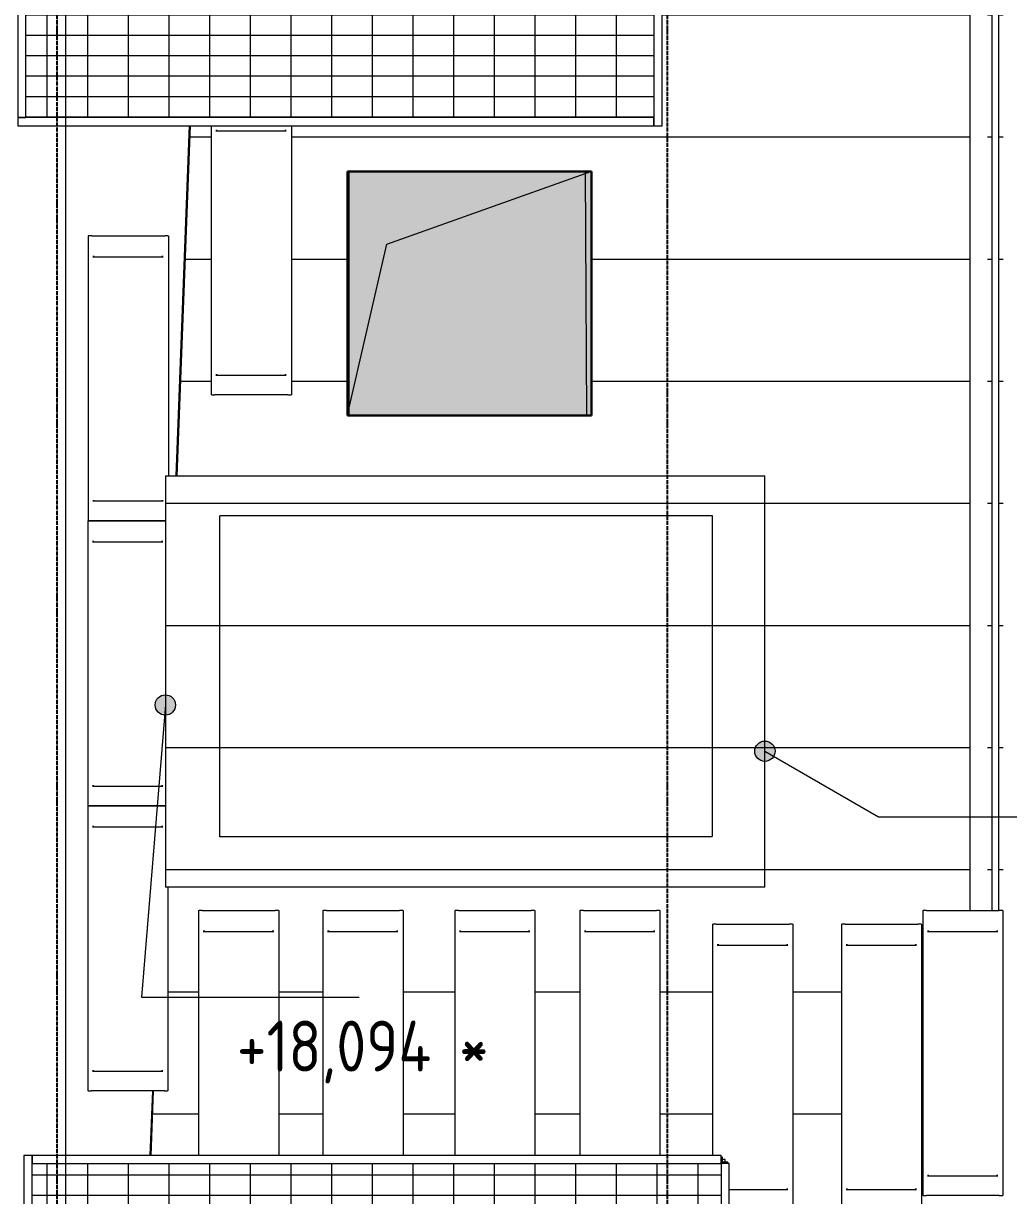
# Model space of a CAD drawing. Header units: millimetres. Extents: x -33838 to 476301, y -41806 to 120107.
# Drawn here: x 464603 to 469445, y 28995 to 34754 of the extents above; entities that cross this region are included whole.
import ezdxf

# ---------------------------------------------------------------- set-up
doc = ezdxf.new("R2010")
doc.units = ezdxf.units.MM
doc.linetypes.add('ADSK_Линия сетки', pattern=[25, 20, -2.5, 0, -2.5])
doc.linetypes.add('ADSK_Штриховая_ш3 п1_5', pattern=[4.5, 3, -1.5])
for name, color, linetype, lineweight in [('0_АР', 8, 'Continuous', 20), ('Антураж', 7, 'Continuous', 18), ('Ограждение', 251, 'Continuous', 18)]:
    doc.layers.add(name, color=color, linetype=linetype, lineweight=lineweight)
doc.layers.add('Обобщенные модели', color=5, linetype='Continuous', lineweight=18, true_color=0x0000ff)
doc.styles.add('GOST Common_1', font='GOST Common_0.ttf', dxfattribs={"width": 0.9, "height": 200})
pattern_1 = [(0, (418918.58, -4.21), (0, 100), []), (90, (418918.58, -4.21), (-200, 1e-14), [])]

# ---------------------------------------------------------------- blocks, each defined once
blk = doc.blocks.new('Planka_konka_K1 - Кровля - Планка конька К1-2963682-План кровли АР копия 1')
at = {"layer": 'Обобщенные модели'}
for p, q in [((12650, 125.1), (4430.2, 125.1)), ((12650, 17), (4430.2, 17)), ((4430.2, -17), (12650, -17))]:
    blk.add_line(p, q, dxfattribs=at)
blk = doc.blocks.new('Construction_Roof-Accessories_Lindab_KO - Construction_Roof-Accessories_Lindab_KO-4209799-План кровли АР копия 1')
at = {"layer": 'Обобщенные модели', "lineweight": 9}
for p, q in [((46637.3, 33031.7), (46630.3, 33031.7)), ((46630.3, 33030.5), (46976.4, 33030.5)), ((46976.4, 33031.7), (46969.6, 33031.7))]:
    blk.add_line(p, q, dxfattribs=at)
blk = doc.blocks.new('Construction_Roof-Accessories_Lindab_BR - Construction_Roof-Accessories_Lindab_BR-4209801-План кровли АР копия 1')
at = {"layer": 'Обобщенные модели', "lineweight": 9}
for p, q in [((46607.4, 34256.2), (46607.4, 32933.2)), ((47001.5, 34256), (47001.5, 32933.2)), ((46609.6, 32933.2), (46607.4, 32933.2)), ((46609.6, 32933.2), (46625.2, 32933.2)), ((46628, 32933.2), (46625.2, 32933.2)), ((46634.8, 32933.2), (46628, 32933.2)), ((46972.1, 32933.2), (46634.8, 32933.2)), ((46979.2, 32933.2), (46972.1, 32933.2)), ((46983.8, 32933.2), (46979.2, 32933.2)), ((46983.8, 32933.2), (46999.6, 32933.2)), ((47001.5, 32933.2), (46999.6, 32933.2))]:
    blk.add_line(p, q, dxfattribs=at)
blk = doc.blocks.new('Construction_Roof-Accessories_Lindab_BR - Construction_Roof-Accessories_Lindab_BR-V32-План кровли АР копия 1')
at = {"layer": 'Обобщенные модели', "lineweight": 9}
for p, q in [((46000.6, 32314), (46002.8, 32314)), ((46000.6, 32314), (46000.6, 30914)), ((46018.4, 32314), (46002.8, 32314)), ((46018.4, 32314), (46021.2, 32314)), ((46021.2, 32314), (46028, 32314)), ((46028, 32314), (46365.3, 32314)), ((46365.3, 32314), (46372.4, 32314)), ((46372.4, 32314), (46377, 32314)), ((46381.8, 32314), (46377, 32314)), ((46002.8, 30914), (46000.6, 30914)), ((46002.8, 30914), (46018.4, 30914)), ((46021.2, 30914), (46018.4, 30914)), ((46028, 30914), (46021.2, 30914)), ((46365.3, 30914), (46028, 30914)), ((46372.4, 30914), (46365.3, 30914)), ((46377, 30914), (46372.4, 30914)), ((46377, 30914), (46381.8, 30914))]:
    blk.add_line(p, q, dxfattribs=at)
blk = doc.blocks.new('Construction_Roof-Accessories_Lindab_BR - Construction_Roof-Accessories_Lindab_BR-V33-План кровли АР копия 1')
at = {"layer": 'Обобщенные модели', "lineweight": 9}
for p, q in [((46002.5, 33714.6), (46004.6, 33714.6)), ((46002.5, 33714.6), (46002.5, 32314.6)), ((46020.3, 33714.6), (46004.6, 33714.6)), ((46020.3, 33714.6), (46023.1, 33714.6)), ((46023.1, 33714.6), (46029.9, 33714.6)), ((46029.9, 33714.6), (46367.2, 33714.6)), ((46367.2, 33714.6), (46374.3, 33714.6)), ((46374.3, 33714.6), (46378.9, 33714.6)), ((46394.7, 33714.6), (46378.9, 33714.6)), ((46394.7, 33714.6), (46396.6, 33714.6)), ((46396.6, 33714.6), (46396.6, 32535)), ((46004.6, 32314.6), (46002.5, 32314.6)), ((46004.6, 32314.6), (46020.3, 32314.6)), ((46023.1, 32314.6), (46020.3, 32314.6)), ((46029.9, 32314.6), (46023.1, 32314.6)), ((46367.2, 32314.6), (46029.9, 32314.6)), ((46374.3, 32314.6), (46367.2, 32314.6)), ((46378.9, 32314.6), (46374.3, 32314.6)), ((46378.9, 32314.6), (46381.8, 32314.6))]:
    blk.add_line(p, q, dxfattribs=at)
blk = doc.blocks.new('Construction_Roof-Accessories_Lindab_BR - Construction_Roof-Accessories_Lindab_BR-V34-План кровли АР копия 1')
at = {"layer": 'Обобщенные модели', "lineweight": 9}
for p, q in [((46000.6, 30913.3), (46002.8, 30913.3)), ((46000.6, 30913.3), (46000.6, 29513.3)), ((46018.4, 30913.3), (46002.8, 30913.3)), ((46018.4, 30913.3), (46021.2, 30913.3)), ((46021.2, 30913.3), (46028, 30913.3)), ((46028, 30913.3), (46365.3, 30913.3)), ((46365.3, 30913.3), (46372.4, 30913.3)), ((46372.4, 30913.3), (46377, 30913.3)), ((46381.8, 30913.3), (46377, 30913.3)), ((46394.7, 30515), (46394.7, 29513.3)), ((46002.8, 29513.3), (46000.6, 29513.3)), ((46002.8, 29513.3), (46018.4, 29513.3)), ((46021.2, 29513.3), (46018.4, 29513.3)), ((46028, 29513.3), (46021.2, 29513.3)), ((46365.3, 29513.3), (46028, 29513.3)), ((46372.4, 29513.3), (46365.3, 29513.3)), ((46377, 29513.3), (46372.4, 29513.3)), ((46377, 29513.3), (46392.8, 29513.3)), ((46394.7, 29513.3), (46392.8, 29513.3))]:
    blk.add_line(p, q, dxfattribs=at)
blk = doc.blocks.new('Construction_Roof-Accessories_Lindab_BR - Construction_Roof-Accessories_Lindab_BR-V35-План кровли АР копия 1')
at = {"layer": 'Обобщенные модели', "lineweight": 9}
for p, q in [((47156.4, 30398.9), (47158.5, 30398.9)), ((47156.4, 30398.9), (47156.4, 29195.8)), ((47174.2, 30398.9), (47158.5, 30398.9)), ((47174.2, 30398.9), (47177, 30398.9)), ((47177, 30398.9), (47183.8, 30398.9)), ((47183.8, 30398.9), (47521.1, 30398.9)), ((47521.1, 30398.9), (47528.2, 30398.9)), ((47528.2, 30398.9), (47532.8, 30398.9)), ((47548.6, 30398.9), (47532.8, 30398.9)), ((47548.6, 30398.9), (47550.5, 30398.9)), ((47550.5, 30398.9), (47550.5, 29195.8))]:
    blk.add_line(p, q, dxfattribs=at)
blk = doc.blocks.new('Construction_Roof-Accessories_Lindab_BR - Construction_Roof-Accessories_Lindab_BR-V36-План кровли АР копия 1')
at = {"layer": 'Обобщенные модели', "lineweight": 9}
for p, q in [((47804.3, 30398.9), (47806.5, 30398.9)), ((47804.3, 30398.9), (47804.3, 29195.8)), ((47822.1, 30398.9), (47806.5, 30398.9)), ((47822.1, 30398.9), (47824.9, 30398.9)), ((47824.9, 30398.9), (47831.7, 30398.9)), ((47831.7, 30398.9), (48169, 30398.9)), ((48169, 30398.9), (48176.1, 30398.9)), ((48176.1, 30398.9), (48180.7, 30398.9)), ((48196.5, 30398.9), (48180.7, 30398.9)), ((48196.5, 30398.9), (48198.4, 30398.9)), ((48198.4, 30398.9), (48198.4, 29195.6))]:
    blk.add_line(p, q, dxfattribs=at)
blk = doc.blocks.new('Construction_Roof-Accessories_Lindab_BR - Construction_Roof-Accessories_Lindab_BR-V37-План кровли АР копия 1')
at = {"layer": 'Обобщенные модели', "lineweight": 9}
for p, q in [((48419.1, 30398.9), (48421.2, 30398.9)), ((48419.1, 30398.9), (48419.1, 29195.6)), ((48436.9, 30398.9), (48421.2, 30398.9)), ((48436.9, 30398.9), (48439.7, 30398.9)), ((48439.7, 30398.9), (48446.5, 30398.9)), ((48446.5, 30398.9), (48783.8, 30398.9)), ((48783.8, 30398.9), (48790.9, 30398.9)), ((48790.9, 30398.9), (48795.5, 30398.9)), ((48811.3, 30398.9), (48795.5, 30398.9)), ((48811.3, 30398.9), (48813.2, 30398.9)), ((48813.2, 30398.9), (48813.2, 29195.7))]:
    blk.add_line(p, q, dxfattribs=at)
blk = doc.blocks.new('Construction_Roof-Accessories_Lindab_KO - Construction_Roof-Accessories_Lindab_KO-V38-План кровли АР копия 1')
at = {"layer": 'Обобщенные модели', "lineweight": 9}
for p, q in [((49153.6, 29029.3), (49441.1, 29029.3)), ((49441.1, 29030.4), (49434.3, 29030.4))]:
    blk.add_line(p, q, dxfattribs=at)
blk = doc.blocks.new('Construction_Roof-Accessories_Lindab_BR - Construction_Roof-Accessories_Lindab_BR-V39-План кровли АР копия 1')
at = {"layer": 'Обобщенные модели', "lineweight": 9}
for p, q in [((49072.1, 30332), (49074.2, 30332)), ((49072.1, 30332), (49072.1, 29195.7)), ((49089.9, 30332), (49074.2, 30332)), ((49089.9, 30332), (49092.7, 30332)), ((49092.7, 30332), (49099.5, 30332)), ((49099.5, 30332), (49436.8, 30332)), ((49436.8, 30332), (49443.9, 30332)), ((49443.9, 30332), (49448.5, 30332)), ((49464.3, 30332), (49448.5, 30332)), ((49464.3, 30332), (49466.2, 30332)), ((49466.2, 30332), (49466.2, 28932)), ((49436.8, 28932), (49153.6, 28932)), ((49443.9, 28932), (49436.8, 28932)), ((49448.5, 28932), (49443.9, 28932)), ((49448.5, 28932), (49464.3, 28932)), ((49466.2, 28932), (49464.3, 28932))]:
    blk.add_line(p, q, dxfattribs=at)
blk = doc.blocks.new('Антураж 5 - Антураж 5-5657084-План кровли АР копия 1')
at = {"layer": 'Антураж'}
for p, q in [((46435.3, 32535), (46501, 34256.2)), ((46503.4, 34256.2), (46437.7, 32535)), ((46307.7, 29195.8), (46319.9, 29513.3)), ((46322.3, 29513.3), (46310.1, 29195.8))]:
    blk.add_line(p, q, dxfattribs=at)
blk = doc.blocks.new('Ограждение - Ограждение-5946517-План кровли АР копия 1')
at = {"layer": 'Ограждение'}
for p, q in [((45686.6, 29195.8), (45686.6, 22139.5)), ((45726.6, 29195.8), (45686.6, 29195.8)), ((49113.6, 29195.8), (45726.6, 29195.8)), ((45726.6, 22139.5), (45726.6, 29195.8)), ((45726.6, 29195.8), (45726.6, 29155.8)), ((45726.6, 29155.8), (49113.6, 29155.8)), ((49113.6, 29155.8), (49113.6, 29195.8)), ((49121.1, 29188.3), (49113.6, 29188.3)), ((49113.6, 29163.3), (49121.1, 29163.3)), ((49113.6, 29155.8), (49113.6, 22099.5)), ((49153.6, 29155.8), (49113.6, 29155.8)), ((49121.1, 29163.3), (49121.1, 29188.3)), ((49121.1, 29163.3), (49121.1, 29155.8)), ((49146.1, 29163.3), (49121.1, 29163.3)), ((49146.1, 29155.8), (49146.1, 29163.3)), ((49153.6, 22099.5), (49153.6, 29155.8))]:
    blk.add_line(p, q, dxfattribs=at)
blk = doc.blocks.new('Ограждение - Ограждение-5947191-План кровли АР копия 1')
at = {"layer": 'Ограждение'}
for p, q in [((45655.9, 38524.7), (45655.9, 34296)), ((45695.9, 38524.7), (45655.9, 38524.7)), ((48783.1, 38524.7), (45695.9, 38524.7)), ((45695.9, 34296), (45695.9, 38524.7)), ((45695.9, 38524.7), (45695.9, 38484.7)), ((45695.9, 38484.7), (48783.1, 38484.7)), ((48783.1, 38484.7), (48783.1, 38524.7)), ((48790.6, 38517.2), (48783.1, 38517.2)), ((48783.1, 38492.2), (48790.6, 38492.2)), ((48783.1, 38484.7), (48783.1, 34256)), ((48823.1, 38484.7), (48783.1, 38484.7)), ((48790.6, 38492.2), (48790.6, 38517.2)), ((48790.6, 38492.2), (48790.6, 38484.7)), ((48815.6, 38492.2), (48790.6, 38492.2)), ((48815.6, 38484.7), (48815.6, 38492.2)), ((48823.1, 34256), (48823.1, 38484.7)), ((48783.1, 34296), (45655.9, 34296)), ((45655.9, 34296), (45695.9, 34296)), ((45655.9, 34296), (45655.9, 34256)), ((48783.1, 34256), (48783.1, 34296)), ((45655.9, 34256), (48783.1, 34256)), ((48783.1, 34256), (48823.1, 34256))]:
    blk.add_line(p, q, dxfattribs=at)
blk = doc.blocks.new('Construction_Roof-Accessories_Lindab_BR - Construction_Roof-Accessories_Lindab_BR-V94-План кровли АР копия 1')
at = {"layer": 'Обобщенные модели', "lineweight": 9}
for p, q in [((50104.5, 30398.9), (50106.7, 30398.9)), ((50104.5, 30398.9), (50104.5, 28998.9)), ((50122.4, 30398.9), (50106.7, 30398.9)), ((50122.4, 30398.9), (50125.2, 30398.9)), ((50125.2, 30398.9), (50131.9, 30398.9)), ((50131.9, 30398.9), (50469.3, 30398.9)), ((50469.3, 30398.9), (50476.4, 30398.9)), ((50476.4, 30398.9), (50481, 30398.9)), ((50496.8, 30398.9), (50481, 30398.9)), ((50496.8, 30398.9), (50498.7, 30398.9)), ((50498.7, 30398.9), (50498.7, 28998.9)), ((50106.7, 28998.9), (50104.5, 28998.9)), ((50106.7, 28998.9), (50122.4, 28998.9)), ((50125.2, 28998.9), (50122.4, 28998.9)), ((50131.9, 28998.9), (50125.2, 28998.9)), ((50469.3, 28998.9), (50131.9, 28998.9)), ((50476.4, 28998.9), (50469.3, 28998.9)), ((50481, 28998.9), (50476.4, 28998.9)), ((50481, 28998.9), (50496.8, 28998.9)), ((50498.7, 28998.9), (50496.8, 28998.9))]:
    blk.add_line(p, q, dxfattribs=at)
blk = doc.blocks.new('Construction_Roof-Accessories_Lindab_BR - Construction_Roof-Accessories_Lindab_BR-V98-План кровли АР копия 1')
at = {"layer": 'Обобщенные модели', "lineweight": 9}
for p, q in [((49704.7, 30332), (49706.9, 30332)), ((49704.7, 30332), (49704.7, 28932)), ((49722.6, 30332), (49706.9, 30332)), ((49722.6, 30332), (49725.3, 30332)), ((49725.3, 30332), (49732.1, 30332)), ((49732.1, 30332), (50069.4, 30332)), ((50069.4, 30332), (50076.5, 30332)), ((50076.5, 30332), (50081.1, 30332)), ((50096.9, 30332), (50081.1, 30332)), ((50096.9, 30332), (50098.9, 30332)), ((50098.9, 30332), (50098.9, 28932)), ((49706.9, 28932), (49704.7, 28932)), ((49706.9, 28932), (49722.6, 28932)), ((49725.3, 28932), (49722.6, 28932)), ((49732.1, 28932), (49725.3, 28932)), ((50069.4, 28932), (49732.1, 28932)), ((50076.5, 28932), (50069.4, 28932)), ((50081.1, 28932), (50076.5, 28932)), ((50081.1, 28932), (50096.9, 28932)), ((50098.9, 28932), (50096.9, 28932))]:
    blk.add_line(p, q, dxfattribs=at)

msp = doc.modelspace()

# ---------------------------------------------------------------- hatches: boundary and pattern name
at = {"layer": '0_АР'}
h = msp.add_hatch(dxfattribs=at)
h.set_pattern_fill('FP_25', color=256, style=0, pattern_type=2)
h.set_pattern_definition([(0, (429068.53, -4.2), (0, 600), [])])
h.paths.add_polyline_path([(469363.63583, 13612.01758), (469363.63583, 28994.71225), (469341.34107, 28994.71225), (469341.34107, 13643.9445)])
h.paths.add_polyline_path([(469255.57118, 13766.77012), (469255.57118, 28994.71225), (469023.12839, 28994.71225), (469023.12839, 30394.71225), (469255.57118, 30394.71225), (469255.57118, 38614.5207), (469306.96402, 38614.5207), (465212.19892, 42518.74982), (465328.53306, 39472.59974), (466098.95424, 39472.08747), (466101.5047, 39468.19252), (466101.5047, 39446.19603), (466097.09963, 39442.59974), (465968.86753, 39442.59974), (465968.86753, 39018.74266), (465945.8357, 39018.74266), (465945.8357, 39442.59974), (465613.01408, 39442.59974), (465613.01408, 39018.74266), (465589.98225, 39018.74266), (465589.98225, 39442.59974), (465329.67878, 39442.59974), (465345.8881, 39018.16684), (466098.95328, 39017.65572), (466101.5047, 39014.57056), (466101.5047, 38991.76312), (466097.09963, 38988.16684), (465347.03382, 38988.16684), (465364.89658, 38520.43948), (466903.85972, 38520.43948), (466903.85972, 39440.38713), (467297.9996, 39440.38713), (467297.9996, 38520.43948), (467560.2574, 38520.43948), (467560.2574, 39440.38713), (467954.39728, 39440.38713), (467954.39728, 38040.38713), (467741.69713, 38040.38713), (467741.01565, 34251.79107), (465920.11494, 34251.79107), (465920.11494, 32928.95409), (465525.97507, 32928.95409), (465525.97507, 34251.79107), (465421.9722, 34251.79107), (465356.24767, 32530.82781), (468247.66427, 32530.82781), (468247.66427, 30510.82781), (465313.31955, 30510.82781), (465313.31955, 29509.132), (465240.84746, 29509.132), (465228.71865, 29191.54533), (465463.91415, 29191.54533), (465463.91415, 30394.71225), (465858.05402, 30394.71225), (465858.05402, 29191.54533), (466074.95243, 29191.54533), (466074.95243, 30394.71225), (466469.09231, 30394.71225), (466469.09231, 29191.54533), (466722.88565, 29191.54533), (466722.88565, 30394.71225), (467117.02552, 30394.71225), (467117.02552, 29191.54533), (467337.66695, 29191.54533), (467337.66695, 30394.71225), (467731.80682, 30394.71225), (467731.80682, 29191.54533), (467990.6684, 29191.54533), (467990.6684, 30327.73775), (468384.80828, 30327.73775), (468384.80828, 28927.73775), (468072.18687, 28927.73775), (468071.50538, 22095.29003), (465408.7513, 22095.29003), (465517.74179, 19241.42954), (465515.35447, 19241.42954), (465428.98543, 19246.58109), (469232.01543, 13800.50282)])
h.paths.add_polyline_path([(467088.14798, 20765.78713), (465985.30122, 20765.78713), (465985.30122, 21865.53976), (467088.14798, 21865.53976), (467088.14798, 21134.43474)])
h.paths.add_polyline_path([(464338.58366, 20808.07636), (464069.62428, 27839.67601), (464022.86139, 27839.67601), (463978.92555, 27850.64079), (463979.46083, 27836.62488), (463997.27182, 27837.36309), (464063.73218, 27837.14597), (464331.80549, 20817.78295), (464337.7552, 20809.26275)])
h.paths.add_polyline_path([(468257.3404, 21546.30484), (467484.16764, 21546.81595), (467480.95701, 21550.69824), (467479.10335, 21557.42255), (467479.10335, 21565.18713), (467480.95701, 21571.91144), (467484.16764, 21575.79373), (467486.0213, 21576.30484), (467547.05083, 21576.30484), (467547.05083, 22000.73775), (467484.16764, 22001.24886), (467480.95701, 22005.13115), (467479.10335, 22011.85546), (467479.10335, 22019.62003), (467480.95701, 22026.34435), (467484.16764, 22030.22663), (467486.0213, 22030.73775), (469122.16488, 22030.22663), (469125.37551, 22026.34435), (469127.46886, 22015.70373), (469125.37551, 22005.13115), (469120.31123, 22000.73775), (468992.07913, 22000.73775), (468992.07913, 21576.88066), (468969.0473, 21576.88066), (468969.0473, 22000.73775), (468636.22568, 22000.73775), (468636.22568, 21576.88066), (468613.19385, 21576.88066), (468613.19385, 22000.73775), (468280.37223, 22000.73775), (468280.37223, 21576.88066), (468257.3404, 21576.88066), (468257.3404, 22000.73775), (467924.51877, 22000.73775), (467924.51877, 21577.73775), (467901.48695, 21577.73775), (467901.48695, 22000.73775), (467570.08266, 22000.73775), (467570.08266, 21576.30484), (469122.16488, 21575.79373), (469125.37551, 21571.91144), (469127.46886, 21561.27082), (469125.37551, 21550.69824), (469120.31123, 21546.30484), (468274.91341, 21546.30484)])
h.paths.add_polyline_path([(469198.14798, 26655.78713), (468329.51138, 26656.14154), (468329.51138, 28042.39728), (469198.14798, 28042.39728), (469198.14798, 26750.43299)])
h.paths.add_polyline_path([(463979.11188, 28155.13676), (464011.44763, 28163.5356), (463979.46083, 28164.27381), (463979.35969, 28161.62553)])
h.paths.add_polyline_path([(464070.24458, 28166.50019), (464355.60628, 35639.18369), (464205.4366, 39571.30019), (464205.4366, 39540.78713), (464200.19444, 39540.78713), (464349.21089, 35638.86732), (464063.83711, 28166.50019), (464069.82785, 28166.50019)])
h.paths.add_polyline_path([(468643.9164, 28927.73775), (468623.29676, 28927.73775), (468623.29676, 30327.73775), (469017.43664, 30327.73775), (469017.43664, 28927.73775), (468644.25577, 28927.73775)])
h.paths.add_polyline_path([(469363.63583, 30394.71225), (469363.63583, 38560.48591), (469341.34107, 38581.74326), (469341.34107, 30394.71225)])
h.paths.add_polyline_path([(465300.4423, 30909.132), (465300.4423, 30909.74922), (465298.74645, 30909.132)])
h.paths.add_polyline_path([(466203.14798, 32827.24465), (466203.14798, 34025.78713), (467395.64331, 34025.78713), (467395.64331, 32827.24465), (466476.73432, 32827.24465)])
h.paths.add_polyline_path([(464199.92239, 37340.78713), (464171.27948, 38090.78713), (463950.4366, 38090.78713), (463950.4366, 37340.78713), (464069.72606, 37340.78713)])
h.paths.add_polyline_path([(466316.95278, 38540.38713), (466316.95278, 39940.38713), (466711.09266, 39940.38713), (466711.09266, 38540.38713), (466319.11357, 38540.38713)])
h.paths.add_polyline_path([(464198.28491, 39590.78713), (464204.69239, 39590.78713), (464069.72606, 43113.87321), (464063.73633, 43113.87321), (464191.46596, 39769.33804)])
h.paths.add_polyline_path([(463986.23276, 43113.79583), (463997.27182, 43114.19904), (464021.60692, 43114.19904), (463985.8628, 43123.48317), (463986.22981, 43113.87321)])
h.paths.add_polyline_path([(464095.34052, 43436.41211), (464100.49631, 43437.75127), (464133.85089, 43546.9206), (464128.4957, 43552.0266), (464094.48121, 43440.6974), (464095.07198, 43437.75127)])
h = msp.add_hatch(dxfattribs=at)
h.set_pattern_fill('FP_18', color=256, style=0, pattern_type=2)
h.set_pattern_definition([(180, (431776.56, -4.2), (-7e-14, -600), [])])
h.paths.add_polyline_path([(474610.75804, 8220.45498), (474707.89123, 8454.57991), (474705.15035, 8453.9295), (474608.99109, 8222.15209)])
h.paths.add_polyline_path([(474794.87397, 8451.79464), (474799.84502, 8463.77662), (474781.46228, 8459.00192), (474789.69099, 8454.57991)])
h.paths.add_polyline_path([(474691.9583, 8777.11881), (474693.05607, 8781.40409), (474544.96333, 12780.54006), (474556.13717, 12780.7506), (474631.48457, 12781.86061), (474631.48457, 12782.05014), (474616.56777, 12782.55515), (474544.94795, 12782.76572), (474693.14168, 16784.21278), (474779.68531, 16783.49687), (474779.48582, 16792.48492), (474763.45994, 16788.57628), (474692.8176, 16788.57628), (474691.84011, 16792.83086), (474690.50824, 16792.48492), (474542.06961, 12780.45015), (474690.30177, 8777.54907), (474691.84011, 8777.14951)])
h.paths.add_polyline_path([(474779.77372, 8777.42067), (474779.68531, 8779.80809), (474773.33806, 8779.09226), (474779.68531, 8777.44363)])
h.paths.add_polyline_path([(473554.0845, 9235.35818), (473422.73184, 12782.44059), (473473.13867, 14143.4986), (470492.56582, 14143.4986), (470492.56582, 16253.45792), (470483.92751, 16253.45792), (470483.92751, 16403.45792), (470492.56582, 16403.45792), (470492.56582, 16443.4986), (473558.31925, 16443.4986), (473577.02916, 16949.36832), (473488.27743, 19356.36593), (472130.66123, 19356.36593), (472130.66123, 20256.36593), (473455.09229, 20256.36593), (473302.27611, 24400.82781), (470492.56582, 24400.82781), (470492.56582, 26510.78713), (470483.92751, 26510.78713), (470483.92751, 26660.78713), (470492.56582, 26660.78713), (470492.56582, 26700.82781), (473346.86598, 26700.82781), (473558.98888, 32454.13027), (470492.56582, 32454.13027), (470492.56582, 34754.13027), (473513.83977, 34754.13027), (473502.52721, 35061.48698), (471165.70169, 35061.48698), (471165.70169, 36260.78713), (473458.36005, 36261.48698), (473387.79333, 38179.34578), (473545.60061, 42515.75615), (469455.11235, 38614.5207), (469505.68583, 38614.5207), (469505.68583, 29064.39728), (469867.22063, 29064.39728), (469867.22063, 27664.39728), (469505.68583, 27664.39728), (469505.68583, 27658.78713), (469867.22063, 27658.78713), (469867.22063, 22058.78713), (469505.68583, 22058.78713), (469505.68583, 13408.59678), (469529.18377, 13374.94688), (469505.68583, 13358.53812), (469505.68583, 13314.5207), (469442.65127, 13314.5207), (469380.46965, 13271.09889), (469369.13884, 13254.87276), (473553.19571, 9236.21184)])
h.paths.add_polyline_path([(474618.19376, 12782.5947), (474618.1845, 12782.68816), (474618.1845, 12782.59568)])
h.paths.add_polyline_path([(469418.95377, 13532.80027), (469418.95377, 38581.12879), (469397.62118, 38560.78884), (469397.62118, 30394.71225), (469417.26827, 30394.71225), (469417.26827, 28994.71225), (469397.62118, 28994.71225), (469397.62118, 13563.34932), (469417.77963, 13534.48168)])
h.paths.add_polyline_path([(474691.9583, 17111.11518), (474693.06019, 17115.40046), (474425.98993, 24358.49837), (474423.09249, 24358.49837), (474690.50824, 17111.49182), (474691.84011, 17111.14588)])
h.paths.add_polyline_path([(474779.77713, 17111.41615), (474779.68543, 17113.9033), (474772.94576, 17113.19052), (474779.2825, 17111.54463)])
h.paths.add_polyline_path([(474425.25248, 24378.49837), (474404.35793, 24946.50598), (474427.20177, 25566.08792), (474424.28384, 25566.08792), (474401.44003, 24945.72529), (474422.35504, 24378.49837)])
h.paths.add_polyline_path([(474425.02123, 25586.08792), (474427.93917, 25586.08792), (474693.14168, 32779.0417), (474779.75141, 32780.11848), (474779.38416, 32784.00072), (474763.45994, 32780.11848), (474692.8176, 32780.11848), (474691.84011, 32784.37306), (474690.40658, 32784.00072), (474429.2606, 25701.07019)])
h.paths.add_polyline_path([(474779.77689, 33102.95842), (474779.68549, 33105.44366), (474772.94576, 33104.73272), (474779.68549, 33102.98216)])
h.paths.add_polyline_path([(474507.90753, 38155.32626), (474518.57058, 38155.5196), (474593.94056, 38156.02143), (474593.84773, 38157.13855), (474507.82255, 38157.63513), (474507.90041, 38155.5196)])
h.paths.add_polyline_path([(474580.5494, 38157.67401), (474580.54046, 38157.76582), (474580.54046, 38157.67494)])
h.paths.add_polyline_path([(474778.3842, 43228.04439), (474778.3842, 43234.3423), (474756.8455, 43228.74788), (474771.60738, 43228.36383)])
h.paths.add_polyline_path([(474754.15795, 43546.52079), (474749.90398, 43554.57838), (474742.53561, 43549.53956), (474754.08716, 43546.53918)])
at = {"layer": '0_АР', "lineweight": 9}
h = msp.add_hatch(dxfattribs=at)
h.set_pattern_fill('FP_51', color=256, style=0, pattern_type=2)
h.set_pattern_definition(pattern_1)
h.paths.add_polyline_path([(464614.43681, 34291.79107), (467701.69713, 34291.79107), (467701.69713, 38480.43948), (464614.43681, 38480.43948), (464614.43681, 34408.61243)])
h.paths.add_polyline_path([(467701.69713, 38480.43948), (467709.19713, 38480.43948), (467709.19713, 38487.93948), (467701.69713, 38487.93948), (467701.69713, 38481.12096)])
h.paths.add_polyline_path([(467710.87181, 38487.93948), (467721.69713, 38487.93948), (467721.69713, 38500.43948), (467709.19713, 38500.4269), (467709.19713, 38489.61416), (467710.87181, 38489.61416), (467710.8733, 38492.9748)])
h.paths.add_polyline_path([(467709.62306, 38487.93948), (467710.87181, 38487.93948), (467710.87181, 38489.61416), (467709.19713, 38489.61416), (467709.19713, 38487.93948)])
at = {"layer": '0_АР'}
msp.add_hatch(color=256, dxfattribs=at).paths.add_polyline_path([(466203.14798, 32827.24465), (467395.64331, 32827.24465), (467395.64331, 34027.24465), (466195.64331, 34027.24465), (466195.64331, 32827.24465)])
h = msp.add_hatch(dxfattribs=at)
h.set_pattern_fill('FP_35', color=256, style=0, pattern_type=2)
h.set_pattern_definition([(0, (419052.76, -4.2), (0, 600), [])])
h.paths.add_polyline_path([(468247.66427, 30510.82781), (468247.66427, 32530.82781), (465300.4423, 32530.82781), (465300.4423, 30510.82781), (467972.31088, 30510.82781)])
h = msp.add_hatch(color=256, dxfattribs=at)
edge = h.paths.add_edge_path()
edge.add_arc((465300.4423, 31405.30754), 50, 0, 360)
h = msp.add_hatch(color=256, dxfattribs=at)
edge = h.paths.add_edge_path()
edge.add_arc((468247.66427, 31178.06745), 50, 0, 360)
at = {"layer": '0_АР', "lineweight": 9}
h = msp.add_hatch(dxfattribs=at)
h.set_pattern_fill('FP_51', color=256, style=0, pattern_type=2)
h.set_pattern_definition(pattern_1)
h.paths.add_polyline_path([(464645.18687, 22135.29003), (468032.18687, 22135.29003), (468032.18687, 29151.54533), (464645.18687, 29151.54533), (464645.18687, 22155.52533)])
h.paths.add_polyline_path([(468032.18687, 29151.54533), (468039.68687, 29151.54533), (468039.68687, 29159.04533), (468032.18687, 29159.04533), (468032.18687, 29152.22681)])
h.paths.add_polyline_path([(468052.18687, 29159.04533), (468052.18687, 29171.54533), (468041.36376, 29171.54533), (468042.19127, 29159.04533), (468048.95163, 29159.04533)])
h.paths.add_polyline_path([(468041.36155, 29165.29533), (468041.36376, 29171.54533), (468039.68687, 29171.54533), (468039.68687, 29165.29533)])
h.paths.add_polyline_path([(468041.36155, 29159.04533), (468041.36155, 29165.29533), (468039.68687, 29165.29533), (468040.11279, 29159.04533)])

# ---------------------------------------------------------------- linework, layer by layer
at = {"linetype": 'ADSK_Линия сетки'}
for p, q in [((464768.14798, -3728.71764), (464768.14798, 44218.78559)), ((467768.14798, -3728.71764), (467768.14798, 44218.78559))]:
    msp.add_line(p, q, dxfattribs=at)
at = {"layer": '0_АР', "linetype": 'ADSK_Штриховая_ш3 п1_5'}
for p, q in [((464810.4366, 20047.10511), (464810.4366, 42894.59235)), ((465568.44211, 32336.84124), (467988.44211, 32336.84124)), ((465568.44211, 30756.84124), (465568.44211, 32336.84124)), ((467988.44211, 32336.84124), (467988.44211, 30756.84124)), ((467988.44211, 30756.84124), (465568.44211, 30756.84124))]:
    msp.add_line(p, q, dxfattribs=at)
at = {"layer": '0_АР', "linetype": 'ADSK_Штриховая_ш3 п1_5', "lineweight": 30}
for p, q in [((467395.64331, 34027.24465), (466195.64331, 34027.24465)), ((466195.64331, 34027.24465), (466195.64331, 32827.24465)), ((467395.64331, 34027.24465), (466195.64331, 34027.24465)), ((466195.64331, 34027.24465), (466195.64331, 32827.24465)), ((467395.64331, 32827.24465), (467395.64331, 34027.24465)), ((467395.64331, 32827.24465), (467395.64331, 34027.24465)), ((466195.64331, 32827.24465), (467395.64331, 32827.24465)), ((466195.64331, 32827.24465), (467395.64331, 32827.24465))]:
    msp.add_line(p, q, dxfattribs=at)
at = {"layer": '0_АР'}
for p, q in [((466203.14798, 32827.24465), (466203.14798, 34025.78713)), ((466203.14798, 34025.78713), (467395.64331, 34025.78713)), ((466389.10121, 33669.20291), (467391.64331, 34027.24465)), ((467363.47866, 34025.78713), (467370.64096, 32827.24465)), ((467395.64331, 34025.78713), (467395.64331, 32827.24465)), ((466195.64331, 32831.24465), (466389.10121, 33669.20291)), ((467395.64331, 32827.24465), (466203.14798, 32827.24465)), ((465300.4423, 32530.82781), (465300.4423, 30510.82781)), ((465300.4423, 32530.82781), (468247.66427, 32530.82781)), ((468247.66427, 30510.82781), (468247.66427, 32530.82781)), ((468247.66427, 30510.82781), (465300.4423, 30510.82781)), ((468052.18687, 29171.54533), (468039.68687, 29171.54533)), ((468052.18687, 29159.04533), (468052.18687, 29171.54533))]:
    msp.add_line(p, q, dxfattribs=at)
at = {"layer": '0_АР', "lineweight": 20}
for p, q in [((465300.4423, 31405.30754), (465182.59201, 29969.35936)), ((468247.66427, 31178.06745), (468806.0861, 30855.66245)), ((468806.0861, 30855.66245), (470367.66732, 30855.66245)), ((465182.59201, 29969.35936), (466252.57455, 29969.35936))]:
    msp.add_line(p, q, dxfattribs=at)
at = {"layer": '0_АР'}
for centre in [(465300.4423, 31405.30754), (468247.66427, 31178.06745)]:
    msp.add_circle(centre, 50, dxfattribs=at)

# ---------------------------------------------------------------- block references
for name, p in [('Антураж 5 - Антураж 5-5657084-План кровли АР копия 1', (418918.58263, -4.21287)), ('Ограждение - Ограждение-5947191-План кровли АР копия 1', (418918.58263, -4.21287)), ('Construction_Roof-Accessories_Lindab_BR - Construction_Roof-Accessories_Lindab_BR-4209801-План кровли АР копия 1', (418918.58263, -4.21287)), ('Construction_Roof-Accessories_Lindab_KO - Construction_Roof-Accessories_Lindab_KO-4209799-План кровли АР копия 1', (418918.58263, 1195.78713)), ('Construction_Roof-Accessories_Lindab_BR - Construction_Roof-Accessories_Lindab_BR-V33-План кровли АР копия 1', (418918.58263, -4.21287)), ('Construction_Roof-Accessories_Lindab_KO - Construction_Roof-Accessories_Lindab_KO-4209799-План кровли АР копия 1', (418313.65874, 577.19949)), ('Construction_Roof-Accessories_Lindab_KO - Construction_Roof-Accessories_Lindab_KO-4209799-План кровли АР копия 1', (418918.58263, -4.21287)), ('Construction_Roof-Accessories_Lindab_KO - Construction_Roof-Accessories_Lindab_KO-4209799-План кровли АР копия 1', (418313.65874, -622.80051)), ('Construction_Roof-Accessories_Lindab_BR - Construction_Roof-Accessories_Lindab_BR-V32-План кровли АР копия 1', (418918.58263, -4.21287)), ('Construction_Roof-Accessories_Lindab_KO - Construction_Roof-Accessories_Lindab_KO-4209799-План кровли АР копия 1', (418311.78724, -823.41774)), ('Construction_Roof-Accessories_Lindab_KO - Construction_Roof-Accessories_Lindab_KO-4209799-План кровли АР копия 1', (418311.78724, -2023.41774)), ('Construction_Roof-Accessories_Lindab_BR - Construction_Roof-Accessories_Lindab_BR-V34-План кровли АР копия 1', (418918.58263, -4.21287)), ('Construction_Roof-Accessories_Lindab_KO - Construction_Roof-Accessories_Lindab_KO-4209799-План кровли АР копия 1', (418311.78724, -2224.03496)), ('Construction_Roof-Accessories_Lindab_BR - Construction_Roof-Accessories_Lindab_BR-V35-План кровли АР копия 1', (418307.54434, -4.21287)), ('Construction_Roof-Accessories_Lindab_BR - Construction_Roof-Accessories_Lindab_BR-V35-План кровли АР копия 1', (418918.58263, -4.21287)), ('Construction_Roof-Accessories_Lindab_BR - Construction_Roof-Accessories_Lindab_BR-V36-План кровли АР копия 1', (418918.58263, -4.21287)), ('Construction_Roof-Accessories_Lindab_BR - Construction_Roof-Accessories_Lindab_BR-V37-План кровли АР копия 1', (418918.58263, -4.21287)), ('Construction_Roof-Accessories_Lindab_BR - Construction_Roof-Accessories_Lindab_BR-V94-План кровли АР копия 1', (418918.58263, -4.21287)), ('Construction_Roof-Accessories_Lindab_BR - Construction_Roof-Accessories_Lindab_BR-V39-План кровли АР копия 1', (418918.58263, -4.21287)), ('Construction_Roof-Accessories_Lindab_BR - Construction_Roof-Accessories_Lindab_BR-V98-План кровли АР копия 1', (418918.58263, -4.21287)), ('Construction_Roof-Accessories_Lindab_KO - Construction_Roof-Accessories_Lindab_KO-4209799-План кровли АР копия 1', (418856.52171, -2738.45471)), ('Construction_Roof-Accessories_Lindab_KO - Construction_Roof-Accessories_Lindab_KO-4209799-План кровли АР копия 1', (419467.55999, -2738.45471)), ('Construction_Roof-Accessories_Lindab_KO - Construction_Roof-Accessories_Lindab_KO-4209799-План кровли АР копия 1', (420115.49321, -2738.45471)), ('Construction_Roof-Accessories_Lindab_KO - Construction_Roof-Accessories_Lindab_KO-4209799-План кровли АР копия 1', (420730.27451, -2738.45471)), ('Construction_Roof-Accessories_Lindab_KO - Construction_Roof-Accessories_Lindab_KO-4209799-План кровли АР копия 1', (422415.73595, -2738.45471)), ('Construction_Roof-Accessories_Lindab_KO - Construction_Roof-Accessories_Lindab_KO-4209799-План кровли АР копия 1', (421383.27596, -2805.42921)), ('Construction_Roof-Accessories_Lindab_KO - Construction_Roof-Accessories_Lindab_KO-4209799-План кровли АР копия 1', (422015.90432, -2805.42921)), ('Construction_Roof-Accessories_Lindab_KO - Construction_Roof-Accessories_Lindab_KO-4209799-План кровли АР копия 1', (418311.78724, -3424.03496)), ('Ограждение - Ограждение-5946517-План кровли АР копия 1', (418918.58263, -4.21287)), ('Construction_Roof-Accessories_Lindab_KO - Construction_Roof-Accessories_Lindab_KO-4209799-План кровли АР копия 1', (422415.73595, -3938.45471)), ('Construction_Roof-Accessories_Lindab_KO - Construction_Roof-Accessories_Lindab_KO-V38-План кровли АР копия 1', (418918.58263, -4.21287)), ('Construction_Roof-Accessories_Lindab_KO - Construction_Roof-Accessories_Lindab_KO-4209799-План кровли АР копия 1', (422015.90432, -4005.42921))]:
    msp.add_blockref(name, p, dxfattribs=at)
at = {"layer": '0_АР', "rotation": 89.99999999999991}
msp.add_blockref('Planka_konka_K1 - Кровля - Планка конька К1-2963682-План кровли АР копия 1', (469380.62851, 25964.5207), dxfattribs=at)

# ---------------------------------------------------------------- texts
at = {"layer": '0_АР', "lineweight": 20, "insert": (465651.99, 29854.11713), "char_height": 250, "width": 1469.315516, "attachment_point": 1, "line_spacing_factor": 1.022761, "style": 'GOST Common_1'}
msp.add_mtext('+18,094 *', dxfattribs=at)

doc.saveas('drawing.dxf')
